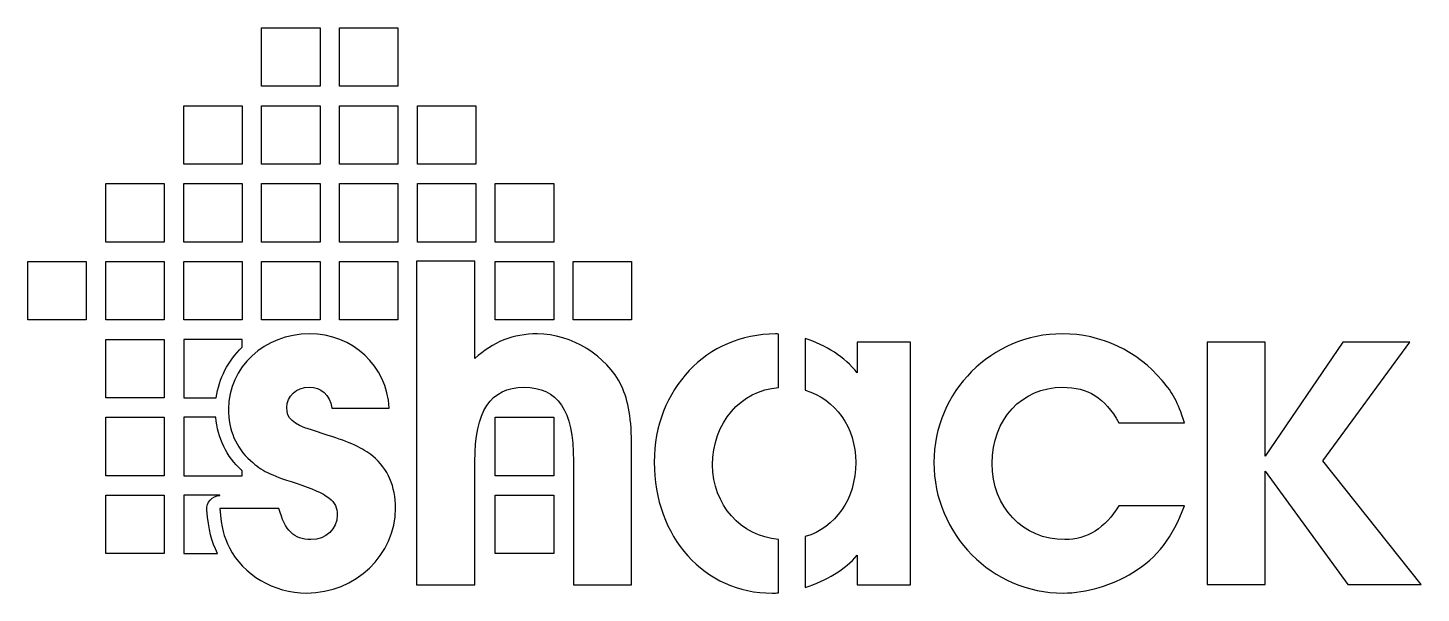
# Model space of a CAD drawing. Extents: x 4 to 145, y 20 to 77.
import ezdxf

# ---------------------------------------------------------------- set-up
doc = ezdxf.new("R2010")
doc.units = 0
doc.layers.add('Layer_1', color=7, linetype='CONTINUOUS')

msp = doc.modelspace()

# ---------------------------------------------------------------- linework, layer by layer
at = {"layer": 'Layer_1', "color": 7}
for points in [[(27.506438, 77.452681), (33.435421, 77.452681), (33.435421, 71.523699), (27.506438, 71.523699), (27.506438, 77.452681)], [(35.411748, 77.452681), (41.340731, 77.452681), (41.340731, 71.523699), (35.411748, 71.523699), (35.411748, 77.452681)], [(19.601128, 69.547371), (25.530111, 69.547371), (25.530111, 63.618389), (19.601128, 63.618389), (19.601128, 69.547371)], [(27.506438, 69.547371), (33.435421, 69.547371), (33.435421, 63.618389), (27.506438, 63.618389), (27.506438, 69.547371)], [(35.411748, 69.547371), (41.340731, 69.547371), (41.340731, 63.618389), (35.411748, 63.618389), (35.411748, 69.547371)], [(43.317059, 69.547371), (49.246041, 69.547371), (49.246041, 63.618389), (43.317059, 63.618389), (43.317059, 69.547371)], [(11.695818, 61.642061), (17.624801, 61.642061), (17.624801, 55.713079), (11.695818, 55.713079), (11.695818, 61.642061)], [(19.601128, 61.642061), (25.530111, 61.642061), (25.530111, 55.713079), (19.601128, 55.713079), (19.601128, 61.642061)], [(27.506438, 61.642061), (33.435421, 61.642061), (33.435421, 55.713079), (27.506438, 55.713079), (27.506438, 61.642061)], [(35.411748, 61.642061), (41.340731, 61.642061), (41.340731, 55.713079), (35.411748, 55.713079), (35.411748, 61.642061)], [(43.317059, 61.642061), (49.246041, 61.642061), (49.246041, 55.713079), (43.317059, 55.713079), (43.317059, 61.642061)], [(51.222369, 61.642061), (57.151351, 61.642061), (57.151351, 55.713079), (51.222369, 55.713079), (51.222369, 61.642061)], [(3.790508, 53.736751), (9.719491, 53.736751), (9.719491, 47.807769), (3.790508, 47.807769), (3.790508, 53.736751)], [(11.695818, 53.736751), (17.624801, 53.736751), (17.624801, 47.807769), (11.695818, 47.807769), (11.695818, 53.736751)], [(19.601128, 53.736751), (25.530111, 53.736751), (25.530111, 47.807769), (19.601128, 47.807769), (19.601128, 53.736751)], [(27.506438, 53.736751), (33.435421, 53.736751), (33.435421, 47.807769), (27.506438, 47.807769), (27.506438, 53.736751)], [(35.411748, 53.736751), (41.340731, 53.736751), (41.340731, 47.807769), (35.411748, 47.807769), (35.411748, 53.736751)], [(43.230728, 53.785941), (43.230728, 20.929496), (49.147378, 20.929496), (49.147378, 33.44214)], [(49.147378, 43.891971), (49.147378, 53.785941), (43.230728, 53.785941), (43.230728, 53.785941)], [(51.222369, 53.736751), (57.151351, 53.736751), (57.151351, 47.807769), (51.222369, 47.807769), (51.222369, 53.736751)], [(59.127679, 53.736751), (65.056661, 53.736751), (65.056661, 47.807769), (59.127679, 47.807769), (59.127679, 53.736751)], [(11.695818, 45.831441), (17.624801, 45.831441), (17.624801, 39.902459), (11.695818, 39.902459), (11.695818, 45.831441)], [(19.602492, 45.832987), (19.602492, 39.904004), (22.900489, 39.904004)], [(25.531475, 45.030104), (25.531475, 45.832987), (19.602492, 45.832987), (19.602492, 45.832987)], [(32.373299, 46.399417), (32.373299, 46.399417)], [(79.66604, 46.390986), (79.66604, 46.390986)], [(79.965901, 40.958208), (79.965901, 46.382166)], [(82.673471, 45.923555), (82.673471, 40.667166)], [(82.673471, 45.923555), (82.673471, 45.923555)], [(87.947498, 23.927861), (87.947498, 20.92043), (93.371457, 20.92043), (93.371457, 45.553139), (87.947498, 45.553139), (87.947498, 42.457514)], [(108.783061, 46.399417), (108.783061, 46.399417)], [(123.457289, 45.554419), (123.457289, 20.973845), (129.349216, 20.973845), (129.349216, 32.473621), (137.748608, 20.973845), (145.172188, 20.973845), (135.204086, 33.498821), (144.0358, 45.542047), (137.21747, 45.542047), (129.349216, 33.992903), (129.349216, 45.554419), (123.457289, 45.554419), (123.457289, 45.554419)], [(34.646075, 38.864669), (40.451537, 38.864669)], [(11.695818, 37.926131), (17.624801, 37.926131), (17.624801, 31.997148), (11.695818, 31.997148), (11.695818, 37.926131)], [(19.602492, 37.927677), (19.602492, 31.998694), (25.531475, 31.998694), (25.531475, 32.505128)], [(22.863472, 37.927637), (19.602531, 37.927637), (19.602492, 37.927677)], [(51.222369, 37.926131), (57.151351, 37.926131), (57.151351, 31.997148), (51.222369, 31.997148), (51.222369, 37.926131)], [(114.502039, 37.382423), (121.147441, 37.382423)], [(34.25081, 36.09781), (32.570931, 36.6413)], [(59.152537, 33.491548), (59.152537, 20.929496), (65.056815, 20.929496), (65.056815, 34.825569)], [(11.695818, 30.020821), (17.624801, 30.020821), (17.624801, 24.091838), (11.695818, 24.091838), (11.695818, 30.020821)], [(23.258698, 29.98531), (23.268382, 29.98531), (23.268382, 30.022347), (19.602472, 30.022347), (19.602492, 30.022366)], [(19.602492, 30.022366), (19.602492, 24.093384), (23.048713, 24.093384)], [(51.222369, 30.020821), (57.151351, 30.020821), (57.151351, 24.091838), (51.222369, 24.091838), (51.222369, 30.020821)], [(29.272915, 28.661878), (23.257488, 28.661878)], [(121.147441, 28.958327), (114.502039, 28.958327)], [(79.965901, 20.109041), (79.965901, 25.533)], [(82.673471, 25.815222), (82.673471, 20.655847)]]:
    msp.add_lwpolyline(points, dxfattribs=at)
for points in [[(32.373299, 46.399417), (27.791618, 46.399417), (24.146835, 43.002703), (24.146835, 38.765852)], [(40.451537, 38.864669), (40.254458, 43.15077), (36.7579, 46.399417), (32.373299, 46.399417)], [(55.496331, 46.399417), (53.033076, 46.399417), (50.970185, 45.566988), (49.147378, 43.891971)], [(64.019243, 41.125113), (62.541266, 44.179567), (58.944904, 46.399417), (55.496331, 46.399417)], [(79.66604, 46.390986), (72.670355, 46.390986), (67.354096, 40.78097), (67.354096, 33.391125)], [(79.965901, 46.382166), (79.867025, 46.385406), (79.764479, 46.390986), (79.66604, 46.390986)], [(87.947498, 42.457514), (86.71007, 44.02939), (84.763487, 45.280506), (82.673471, 45.923555)], [(108.783061, 46.399417), (101.590296, 46.399417), (95.726928, 40.536049), (95.726928, 33.343323)], [(118.887036, 41.668603), (116.374491, 44.673767), (112.675043, 46.399417), (108.783061, 46.399417)], [(22.900489, 39.904004), (23.168546, 41.893012), (24.123898, 43.673351), (25.531475, 45.030104)], [(65.056815, 34.825569), (65.056815, 37.781483), (64.758231, 39.548596), (64.019243, 41.125113)], [(121.147441, 37.382423), (120.457742, 39.550098), (120.020144, 40.338416), (118.887036, 41.668603)], [(30.063446, 38.914077), (30.063446, 40.096474), (31.042993, 40.976888), (32.32389, 40.976888)], [(32.32389, 40.976888), (33.555538, 40.976888), (34.399746, 40.244106), (34.646075, 38.864669)], [(49.147378, 33.44214), (49.147378, 38.516479), (50.72595, 40.976888), (54.125234, 40.976888)], [(54.125234, 40.976888), (57.573846, 40.976888), (59.152537, 38.664387), (59.152537, 33.491548)], [(73.271943, 33.091264), (73.271943, 37.356855), (76.124546, 40.649291), (79.965901, 40.958208)], [(82.673471, 40.667166), (85.733344, 39.771582), (87.797568, 36.942536), (87.797568, 33.338208)], [(101.643578, 33.244507), (101.643578, 37.727648), (104.64475, 40.976888), (108.783061, 40.976888)], [(108.783061, 40.976888), (111.394106, 40.976888), (113.024102, 39.944218), (114.502039, 37.382423)], [(24.146835, 38.765852), (24.146835, 36.647466), (24.892227, 34.871103), (26.370204, 33.540956)], [(32.570931, 36.6413), (30.649585, 37.281749), (30.063446, 37.780969), (30.063446, 38.914077)], [(25.482106, 32.554497), (23.93344, 33.948254), (23.046717, 35.82858), (22.863472, 37.927637)], [(38.783991, 33.98563), (37.798713, 34.823118), (36.418485, 35.408111), (34.25081, 36.09781)], [(41.093844, 28.711286), (41.093844, 30.928251), (40.360508, 32.655443), (38.783991, 33.98563)], [(25.494438, 32.542164), (25.4903, 32.546248), (25.48619, 32.550359), (25.482106, 32.554497)], [(25.531475, 32.505128), (25.517956, 32.516986), (25.508035, 32.530148), (25.494438, 32.542164)], [(26.370204, 33.540956), (27.651101, 32.407848), (28.194077, 32.167171), (31.002202, 31.231103)], [(67.354096, 33.391125), (67.354096, 25.75499), (72.424935, 20.082583), (79.322082, 20.082583)], [(79.965901, 25.533), (76.166211, 25.840058), (73.271943, 29.062536), (73.271943, 33.091264)], [(87.797568, 33.338208), (87.797568, 29.612392), (85.733344, 26.726625), (82.673471, 25.815222)], [(95.726928, 33.343323), (95.726928, 26.052019), (101.639705, 20.089557), (108.83247, 20.089557)], [(109.030102, 25.512125), (104.744001, 25.512125), (101.643578, 28.810616), (101.643578, 33.244507)], [(31.002202, 31.231103), (34.302985, 30.147285), (35.189565, 29.448258), (35.189565, 28.019571)], [(21.937029, 28.527769), (21.862628, 29.263275), (22.519441, 29.987611), (23.258698, 29.98531)], [(23.048713, 24.093384), (22.414612, 25.36855), (22.137966, 26.46836), (21.937029, 28.527769)], [(23.257488, 28.661878), (23.454567, 26.641992), (23.654453, 25.854544), (24.245652, 24.672186)], [(32.521523, 25.512125), (30.797217, 25.512125), (29.864114, 26.444952), (29.272915, 28.661878)], [(32.076849, 20.089557), (37.052649, 20.089557), (41.093844, 23.981816), (41.093844, 28.711286)], [(114.502039, 28.958327), (113.122642, 26.692112), (111.247028, 25.512125), (109.030102, 25.512125)], [(115.922545, 22.164701), (118.435089, 23.741217), (119.965083, 25.706833), (121.147441, 28.958327)], [(35.189565, 28.019571), (35.189565, 26.590884), (34.04875, 25.512125), (32.521523, 25.512125)], [(24.245652, 24.672186), (25.625089, 21.962562), (28.726816, 20.089557), (32.076849, 20.089557)], [(82.673471, 20.655847), (84.763916, 21.32365), (86.76317, 22.519459), (87.947498, 23.927861)], [(108.83247, 20.089557), (111.197225, 20.089557), (113.853409, 20.883804), (115.922545, 22.164701)], [(79.322082, 20.082583), (79.533009, 20.082583), (79.749253, 20.093466), (79.965901, 20.109041)]]:
    msp.add_open_spline(points, degree=3, dxfattribs=at)

doc.saveas('drawing.dxf')
